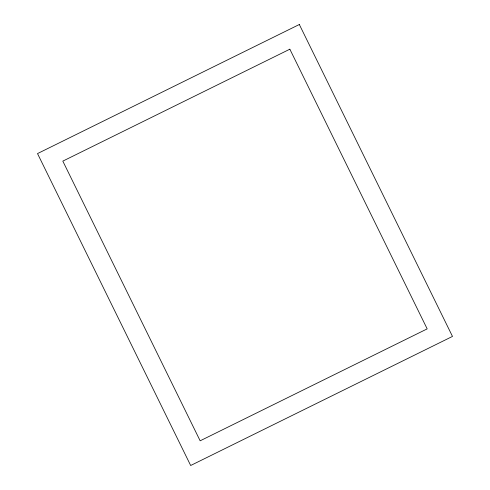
<?xml version="1.0" encoding="UTF-8"?>
<svg xmlns="http://www.w3.org/2000/svg" width="490" height="490" viewBox="0 0 490 490"><rect width="100%" height="100%" fill="white"/><g stroke="black" fill="none" stroke-linecap="round" stroke-linejoin="round"><path stroke-width="0.73" d="M299.329 24.5L37.516 153.584L190.671 465.5L452.484 336.416L299.329 24.5M289.847 49.19L62.818 161.124L200.153 440.81L427.182 328.876L289.847 49.19"/></g></svg>
